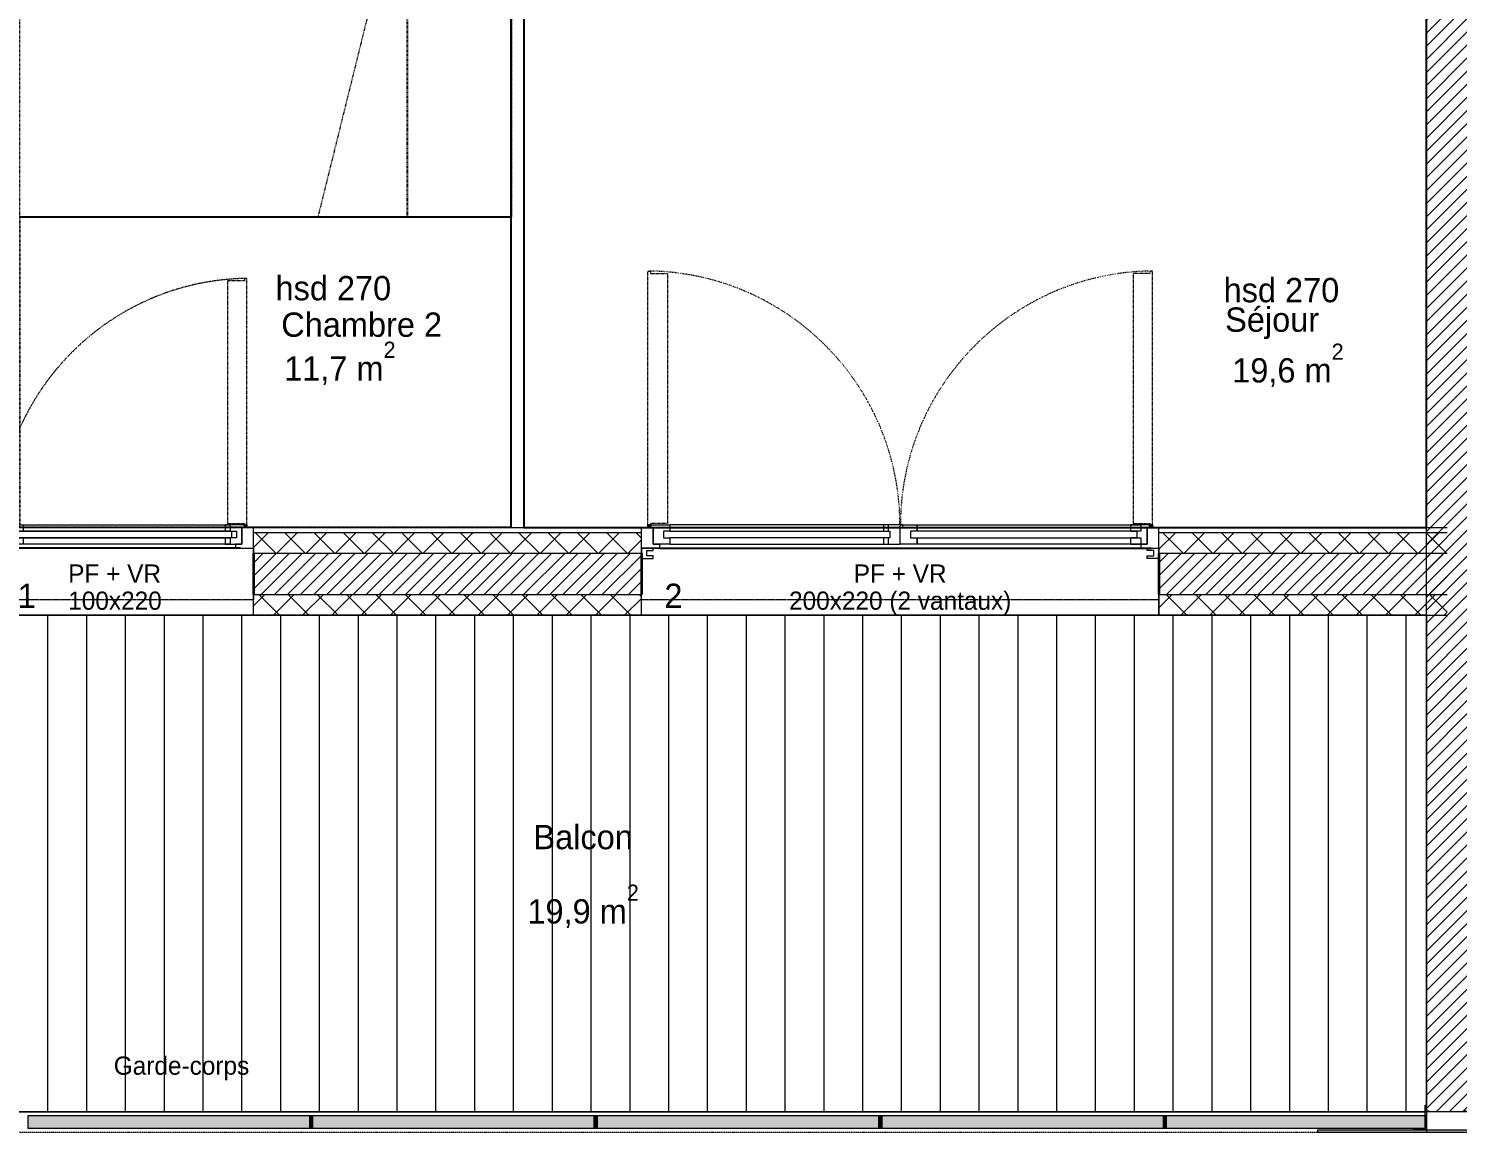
# Model space of a CAD drawing. Header units: centimetres. Extents: x 1724 to 19617, y -6503 to 8072.
# Drawn here: x 4847 to 5400, y -4629 to -4202 of the extents above; entities that cross this region are included whole.
import ezdxf

# ---------------------------------------------------------------- set-up
doc = ezdxf.new("R2010")
doc.units = ezdxf.units.CM
for name, pattern in [('INTERROMPU2', [0.75, 0.5, -0.25]), ('Style de ligne -11', [0.347222, 0.20828, -0.138942]), ('Style de ligne -12', [0.328084, 0.109361, -0.218723]), ('Style de ligne -13', [0.147638, 0.098425, -0.049213]), ('Style de ligne -14', [0.147638, 0.098425, -0.049213]), ('Style de ligne -17', [0.347222, 0.20828, -0.138942]), ('Style de ligne -18', [0.164042, 0.054681, -0.109361]), ('Style de ligne -5', [0.20828, 0.069425, -0.138855]), ('VW-01', [0.41656, 0.20828, -0.20828])]:
    doc.linetypes.add(name, pattern=pattern)
for name, color, linetype in [('B aménagement intérieur', 252, 'Continuous'), ('B Général', 252, 'Continuous'), ('C ANNOTATIONS-prestations', 252, 'Continuous'), ('C ANNOTATIONS-texte', 252, 'Continuous'), ('C ANNOTATIONS-texte surfaces', 252, 'Continuous'), ('D SURFACES-shab', 252, 'Continuous')]:
    doc.layers.add(name, color=color, linetype=linetype)
doc.layers.add('B GÈnÈral', color=7, linetype='Continuous', lineweight=5)
doc.styles.add('Eurostile', font='Eurosti.TTF')
doc.styles.add('Eurostile (bold)', font='Eurostib.TTF')
pattern_1 = [(45, (-804.3564, -7946.63), (2.4253472, -2.6458333), [])]
pattern_2 = [(45, (-804.3564, -7946.63), (-5.656854, 5.656854), []), (135, (-804.3564, -7946.63), (5.656854, 5.656854), [])]

# ---------------------------------------------------------------- blocks, each defined once
blk = doc.blocks.new('Groupe-1')
at = {"layer": 'B Général', "color": 7, "linetype": 'Continuous', "lineweight": 5}
for p, q in [((5659.04, 3325.39), (5659.04, 3517.39)), ((5674.04, 3325.39), (5674.04, 3517.39)), ((5689.04, 3325.39), (5689.04, 3517.39)), ((5704.04, 3325.39), (5704.04, 3517.39)), ((5719.04, 3325.39), (5719.04, 3517.39)), ((5734.04, 3325.39), (5734.04, 3517.39)), ((5749.04, 3325.39), (5749.04, 3517.39)), ((5764.04, 3325.39), (5764.04, 3517.39)), ((5779.04, 3325.39), (5779.04, 3517.39)), ((5794.04, 3325.39), (5794.04, 3517.39)), ((5809.04, 3325.39), (5809.04, 3517.39)), ((5824.04, 3325.39), (5824.04, 3517.39)), ((5839.04, 3325.39), (5839.04, 3517.39)), ((5854.04, 3325.39), (5854.04, 3517.39)), ((5869.04, 3325.39), (5869.04, 3517.39)), ((5884.04, 3325.39), (5884.04, 3517.39)), ((5899.04, 3325.39), (5899.04, 3517.39)), ((5914.04, 3325.39), (5914.04, 3517.39)), ((5929.04, 3325.39), (5929.04, 3517.39)), ((5944.04, 3325.39), (5944.04, 3517.39)), ((5959.04, 3325.39), (5959.04, 3517.39)), ((5974.04, 3325.39), (5974.04, 3517.39)), ((5989.04, 3325.39), (5989.04, 3517.39)), ((6004.04, 3325.39), (6004.04, 3517.39)), ((6019.04, 3325.39), (6019.04, 3517.39)), ((6034.04, 3325.39), (6034.04, 3517.39)), ((6049.04, 3325.39), (6049.04, 3517.39)), ((6064.04, 3325.39), (6064.04, 3517.39)), ((6079.04, 3325.39), (6079.04, 3517.39)), ((6094.04, 3325.39), (6094.04, 3517.39)), ((6109.04, 3325.39), (6109.04, 3517.39)), ((6124.04, 3325.39), (6124.04, 3517.39)), ((6139.04, 3325.39), (6139.04, 3517.39)), ((6154.04, 3325.39), (6154.04, 3517.39)), ((6169.04, 3325.39), (6169.04, 3517.39)), ((6184.04, 3325.39), (6184.04, 3517.39))]:
    blk.add_line(p, q, dxfattribs=at)
at = {"layer": 'B Général', "color": 7, "linetype": 'Continuous', "lineweight": 13, "flags": 128}
blk.add_lwpolyline([(5209.04, 3517.39), (6191.89, 3517.39), (6191.89, 3325.39), (5209.04, 3325.39)], close=True, dxfattribs=at)
blk = doc.blocks.new('Groupe-2-1')
at = {"layer": 'B GÈnÈral', "linetype": 'Continuous', "lineweight": 0, "true_color": 0xeeeeee}
for points in [[(5651.34, 3323.9), (5760.24, 3323.9), (5760.24, 3318.9), (5651.34, 3318.9)], [(5761.34, 3323.9), (5870.24, 3323.9), (5870.24, 3318.9), (5761.34, 3318.9)], [(5871.34, 3323.9), (5980.24, 3323.9), (5980.24, 3318.9), (5871.34, 3318.9)], [(5981.34, 3323.9), (6090.24, 3323.9), (6090.24, 3318.9), (5981.34, 3318.9)], [(6091.34, 3323.9), (6191.39, 3323.9), (6191.39, 3318.9), (6091.34, 3318.9)]]:
    blk.add_hatch(color=7, dxfattribs=at).paths.add_polyline_path(points)
at = {"layer": 'B GÈnÈral', "linetype": 'Continuous', "lineweight": 0, "true_color": 0xdddddd}
for points in [[(5760.24, 3323.9), (5761.34, 3323.9), (5761.34, 3318.9), (5760.24, 3318.9)], [(5870.24, 3323.9), (5871.34, 3323.9), (5871.34, 3318.9), (5870.24, 3318.9)], [(5980.24, 3323.9), (5981.34, 3323.9), (5981.34, 3318.9), (5980.24, 3318.9)], [(6090.24, 3323.9), (6091.34, 3323.9), (6091.34, 3318.9), (6090.24, 3318.9)]]:
    blk.add_hatch(color=254, dxfattribs=at).paths.add_polyline_path(points)
at = {"layer": 'B Général', "color": 7, "linetype": 'INTERROMPU2', "lineweight": 13, "flags": 128}
blk.add_lwpolyline([(5201.04, 3325.39), (6191.89, 3325.39), (6191.89, 3317.39), (5201.04, 3317.39)], close=True, dxfattribs=at)
at = {"layer": 'B Général', "color": 7, "linetype": 'Continuous', "lineweight": 5, "flags": 128}
for points in [[(5651.34, 3323.9), (5760.24, 3323.9), (5760.24, 3318.9), (5651.34, 3318.9)], [(5760.24, 3323.9), (5761.34, 3323.9), (5761.34, 3318.9), (5760.24, 3318.9)], [(5761.34, 3323.9), (5870.24, 3323.9), (5870.24, 3318.9), (5761.34, 3318.9)], [(5870.24, 3323.9), (5871.34, 3323.9), (5871.34, 3318.9), (5870.24, 3318.9)], [(5871.34, 3323.9), (5980.24, 3323.9), (5980.24, 3318.9), (5871.34, 3318.9)], [(5980.24, 3323.9), (5981.34, 3323.9), (5981.34, 3318.9), (5980.24, 3318.9)], [(5981.34, 3323.9), (6090.24, 3323.9), (6090.24, 3318.9), (5981.34, 3318.9)], [(6090.24, 3323.9), (6091.34, 3323.9), (6091.34, 3318.9), (6090.24, 3318.9)], [(6091.34, 3323.9), (6191.39, 3323.9), (6191.39, 3318.9), (6091.34, 3318.9)]]:
    blk.add_lwpolyline(points, close=True, dxfattribs=at)
blk = doc.blocks.new('Groupe-43-1')
at = {"layer": 'B Général', "color": 7, "linetype": 'VW-01', "lineweight": 5}
blk.add_line((70, -99.99), (-70, -65.35), dxfattribs=at)
at = {"layer": 'B Général', "linetype": 'VW-01', "flags": 128}
for points in [[(-70, 50), (70, 50), (70, -140), (-70, -140)], [(-70, -99.99), (70, -99.99), (70, -140), (-70, -140)]]:
    blk.add_lwpolyline(points, close=True, dxfattribs=at)
blk = doc.blocks.new('Lit 140.190_PMR 1')
at = {"layer": 'B Général', "color": 154, "linetype": 'VW-01', "true_color": 0x0053a6, "flags": 128}
for points in [[(-70, 50), (70, 50), (70, 140), (-70, 140)], [(-70, -140), (-70, 50), (-190, 50), (-190, -140)], [(190, -140), (190, 50), (70, 50), (70, -140)]]:
    blk.add_lwpolyline(points, close=True, dxfattribs=at)
at = {"layer": 'B Général', "color": 154, "linetype": 'VW-01', "true_color": 0x0053a6}
for centre, start, end in [((-70, 50), 90, 180), ((70, 50), 0, 90)]:
    blk.add_arc(centre, 90, start, end, dxfattribs=at)
at = {"layer": 'B Général'}
blk.add_blockref('Groupe-43-1', (0, 0), dxfattribs=at)
blk = doc.blocks.new('Groupe-45-1')
at = {"layer": 'B Général', "color": 7, "linetype": 'Continuous', "lineweight": 13}
for p, q in [((5838.06, 3551.39), (5838.06, 3975.63)), ((5843.06, 3551.39), (5843.06, 3975.63))]:
    blk.add_line(p, q, dxfattribs=at)
at = {"layer": 'B Général', "color": 7, "linetype": 'Continuous', "lineweight": 5}
for p, q in [((5843.06, 3551.39), (5843.06, 3975.63)), ((5838.06, 3551.39), (5838.06, 3970.63))]:
    blk.add_line(p, q, dxfattribs=at)
at = {"layer": 'D SURFACES-shab', "flags": 128}
for points in [[(5843.06, 4128.39), (5843.06, 3551.39), (6191.89, 3551.39), (6191.89, 4041.39), (6131.89, 4041.39), (6131.89, 4128.39)], [(5558.04, 3970.63), (5558.04, 3551.39), (5838.06, 3551.4), (5838.06, 3970.64)]]:
    blk.add_lwpolyline(points, close=True, dxfattribs=at)
at = {"layer": 'B Général', "color": 7, "rotation": 90}
blk.add_blockref('Lit 140.190_PMR 1', (5698.04, 3741.4), dxfattribs=at)
at = {"layer": 'C ANNOTATIONS-prestations', "char_height": 9.398, "width": 66.5322, "attachment_point": 7, "line_spacing_factor": 0.895453, "style": 'Eurostile'}
for insert in [(5747, 3639.06), (6113.5, 3638.3)]:
    blk.add_mtext('hsd 270', dxfattribs=dict(at, insert=insert))
at = {"layer": 'C ANNOTATIONS-texte', "char_height": 9.398, "attachment_point": 8, "line_spacing_factor": 0.895453, "style": 'Eurostile'}
for s, insert in [('Chambre 2', (5780.31, 3624.94)), ('Séjour', (6132.27, 3624.19))]:
    blk.add_mtext(s, dxfattribs=dict(at, insert=insert))
at = {"layer": 'C ANNOTATIONS-texte surfaces', "char_height": 9.3982, "attachment_point": 2, "line_spacing_factor": 0.895453, "style": 'Eurostile'}
for s, insert in [('11,7 m{\\H0.6667x;\\S2^ ;}', (5771.88, 3623.19)), ('19,6 m{\\H0.6667x;\\S2^ ;}', (6138.37, 3622.44))]:
    blk.add_mtext(s, dxfattribs=dict(at, insert=insert))
blk = doc.blocks.new('PF 100.220 + VR')
at = {"layer": 'B Général', "color": 7, "linetype": 'Continuous', "lineweight": 13}
for p, q in [((-50, 7), (-50, 17)), ((50, 7), (50, 17))]:
    blk.add_line(p, q, dxfattribs=at)
at = {"layer": 'B Général', "color": 7, "linetype": 'Continuous', "lineweight": 35}
for p, q in [((-50, 7), (-50, -9)), ((50, 7), (50, -9))]:
    blk.add_line(p, q, dxfattribs=at)
at = {"layer": 'B Général'}
blk.add_line((45, 9), (-45, 9), dxfattribs=at)
at = {"layer": 'B Général', "color": 7, "linetype": 'Style de ligne -14', "lineweight": 5, "flags": 128}
blk.add_lwpolyline([(47.5, 113.27), (46.5, 113.27), (46.5, 112.27), (40, 112.27), (40, 18.5), (46.5, 18.5), (46.5, 17.5), (47.5, 17.5)], close=True, dxfattribs=at)
at = {"layer": 'B Général', "lineweight": 5, "flags": 128}
for points in [[(-43, 10.5), (-43, 9), (-50, 9), (-50, 17), (-45.5, 17), (-45.5, 10.5)], [(-41, 18), (41, 18), (41, 15.5), (-41, 15.5)], [(43, 10.5), (43, 9), (50, 9), (50, 17), (45.5, 17), (45.5, 10.5)], [(-43.5, 15.5), (43.5, 15.5), (43.5, 13), (-43.5, 13)], [(-41, 13), (41, 13), (41, 10.5), (-41, 10.5)]]:
    blk.add_lwpolyline(points, close=True, dxfattribs=at)
at = {"layer": 'B Général', "color": 7, "linetype": 'Continuous', "lineweight": 5, "flags": 128}
for points in [[(-39, 15.5), (-41.5, 15.5), (-41.5, 13), (-39, 13), (-39, 10.5), (-45.5, 10.5), (-45.5, 17), (-46.5, 17), (-46.5, 18), (-39, 18)], [(39, 15.5), (41.5, 15.5), (41.5, 13), (39, 13), (39, 10.5), (45.5, 10.5), (45.5, 17), (46.5, 17), (46.5, 18), (39, 18)]]:
    blk.add_lwpolyline(points, close=True, dxfattribs=at)
at = {"layer": 'B Général', "color": 7, "linetype": 'Style de ligne -17', "lineweight": 5, "flags": 128}
blk.add_lwpolyline([(-50, 9), (50, 9), (50, -11), (-50, -11)], close=True, dxfattribs=at)
at = {"layer": 'B Général', "lineweight": 13, "flags": 128}
blk.add_lwpolyline([(-50, -9), (-50, -17), (50, -17), (50, -9)], dxfattribs=at)
at = {"layer": 'B Général'}
blk.add_circle((47, 17.5), 0.5, dxfattribs=at)
at = {"layer": 'B Général', "color": 7, "linetype": 'Style de ligne -18', "lineweight": 5}
blk.add_arc((48.78, 15.78), 97.5, 90.8973, 179.2823, dxfattribs=at)
at = {"layer": 'B Général', "insert": (-21.61, 2.64), "char_height": 7.049, "attachment_point": 1, "rotation": 360, "line_spacing_factor": 0.895453, "style": 'Eurostile'}
blk.add_mtext('PF + VR', dxfattribs=at)
at = {"layer": 'C ANNOTATIONS-prestations', "attachment_point": 1, "rotation": 360, "line_spacing_factor": 0.895453}
for s, insert, char_height, style in [('1', (-41.14, -4.78), 9.4, 'Eurostile (bold)'), ('100x220', (-21.61, -7.84), 7.049, 'Eurostile')]:
    blk.add_mtext(s, dxfattribs=dict(at, insert=insert, char_height=char_height, style=style))
blk = doc.blocks.new('PF 200.220 + VR')
at = {"layer": 'B Général', "color": 7, "linetype": 'Continuous', "lineweight": 13}
for p, q in [((-100, 7), (-100, 17)), ((100, 7), (100, 17))]:
    blk.add_line(p, q, dxfattribs=at)
at = {"layer": 'B Général', "color": 7, "linetype": 'Continuous', "lineweight": 35}
for p, q in [((-100, 7), (-100, -9)), ((100, 7), (100, -9))]:
    blk.add_line(p, q, dxfattribs=at)
at = {"layer": 'B Général'}
blk.add_line((-93, 9), (97, 9), dxfattribs=at)
at = {"layer": 'B Général', "color": 7, "linetype": 'Style de ligne -13', "lineweight": 5, "flags": 128}
for points in [[(-97.5, 116.12), (-96.5, 116.12), (-96.5, 115.12), (-90, 115.12), (-90, 18.5), (-96.5, 18.5), (-96.5, 17.5), (-97.5, 17.5)], [(97.5, 116.12), (96.5, 116.12), (96.5, 115.12), (90, 115.12), (90, 18.5), (96.5, 18.5), (96.5, 17.5), (97.5, 17.5)]]:
    blk.add_lwpolyline(points, close=True, dxfattribs=at)
at = {"layer": 'B Général', "lineweight": 5, "flags": 128}
for points in [[(-93, 10.5), (-93, 9), (-100, 9), (-100, 17), (-95.5, 17), (-95.5, 10.5)], [(-4.5, 18), (-89, 18), (-89, 15.5), (-4.5, 15.5)], [(6.5, 18), (93, 18), (93, 15.5), (6.5, 15.5)], [(93, 10.5), (93, 9), (100, 9), (100, 17), (95.5, 17), (95.5, 10.5)], [(-4.5, 13), (-89, 13), (-89, 10.5), (-4.5, 10.5)], [(6.5, 13), (93, 13), (93, 10.5), (6.5, 10.5)], [(-100, 9), (-100, 5), (-95.5, 5), (-95.5, 6), (-98, 6), (-98, 8), (-95.5, 8), (-95.5, 9)], [(100, 9), (100, 5), (95.5, 5), (95.5, 6), (98, 6), (98, 8), (95.5, 8), (95.5, 9)]]:
    blk.add_lwpolyline(points, close=True, dxfattribs=at)
at = {"layer": 'B Général', "color": 7, "linetype": 'Continuous', "lineweight": 5, "flags": 128}
for points in [[(-89, 15.5), (-91.5, 15.5), (-91.5, 13), (-89, 13), (-89, 10.5), (-95.5, 10.5), (-95.5, 17), (-96.5, 17), (-96.5, 18), (-89, 18)], [(-6.5, 15.5), (-4, 15.5), (-4, 13), (-6.5, 13), (-6.5, 10.5), (0, 10.5), (0, 17), (1, 17), (1, 18), (-6.5, 18)], [(6.5, 15.5), (4, 15.5), (4, 13), (6.5, 13), (6.5, 10.5), (0, 10.5), (0, 17), (1, 17), (1, 18), (6.5, 18)], [(89, 15.5), (91.5, 15.5), (91.5, 13), (89, 13), (89, 10.5), (95.5, 10.5), (95.5, 17), (96.5, 17), (96.5, 18), (89, 18)]]:
    blk.add_lwpolyline(points, close=True, dxfattribs=at)
at = {"layer": 'B Général', "color": 7, "linetype": 'Style de ligne -11', "lineweight": 5, "flags": 128}
blk.add_lwpolyline([(-100, 9), (100, 9), (100, -11), (-100, -11)], close=True, dxfattribs=at)
at = {"layer": 'B Général', "lineweight": 13, "flags": 128}
blk.add_lwpolyline([(100, -9), (100, -17), (-100, -17), (-100, -9)], dxfattribs=at)
at = {"layer": 'B Général'}
for centre in [(-97, 17.5), (97, 17.5)]:
    blk.add_circle(centre, 0.5, dxfattribs=at)
at = {"layer": 'B Général', "color": 7, "linetype": 'Style de ligne -12', "lineweight": 5}
for centre, start, end in [((-98.46, 17.77), 359.5523, 89.0018), ((98.46, 17.77), 90.9982, 180.4485)]:
    blk.add_arc(centre, 98.37, start, end, dxfattribs=at)
at = {"layer": 'B Général', "insert": (0, 2.64), "char_height": 7.049, "attachment_point": 2, "rotation": 360, "line_spacing_factor": 0.895453, "style": 'Eurostile'}
blk.add_mtext('PF + VR', dxfattribs=at)
at = {"layer": 'C ANNOTATIONS-prestations', "rotation": 360, "line_spacing_factor": 0.895453}
for s, insert, char_height, attachment_point, style in [('2', (-91.15, -4.78), 9.4, 1, 'Eurostile (bold)'), ('200x220 (2 vantaux) ', (0, -7.83), 7.0487, 2, 'Eurostile')]:
    blk.add_mtext(s, dxfattribs=dict(at, insert=insert, char_height=char_height, attachment_point=attachment_point, style=style))
blk = doc.blocks.new('Groupe-103-1')
at = {"layer": 'B GÈnÈral', "linetype": 'Continuous', "lineweight": 0, "true_color": 0xdddddd}
for points in [[(6191.89, 3326.79), (6191.89, 3318.39), (6186.89, 3318.39), (6186.89, 3318.89), (6191.39, 3318.89), (6191.39, 3327.95), (6191.89, 3327.95)], [(6207.89, 3326.79), (6207.89, 3318.39), (6212.89, 3318.39), (6212.89, 3318.89), (6208.39, 3318.89), (6208.39, 3327.95), (6207.89, 3327.95)], [(6149.89, 3318.39), (6249.89, 3318.39), (6249.89, 3317.39), (6149.89, 3317.39)]]:
    blk.add_hatch(color=254, dxfattribs=at).paths.add_polyline_path(points)
at = {"layer": 'B Général', "color": 7, "linetype": 'Style de ligne -5', "lineweight": 5}
for p, q in [((6191.39, 3325.7), (6193.1, 3325.7)), ((6208.39, 3325.7), (6206.68, 3325.7))]:
    blk.add_line(p, q, dxfattribs=at)
at = {"layer": 'B Général', "color": 7, "linetype": 'Continuous', "lineweight": 5, "flags": 128}
for points in [[(6191.89, 3326.79), (6191.89, 3318.39), (6186.89, 3318.39), (6186.89, 3318.89), (6191.39, 3318.89), (6191.39, 3327.95), (6191.89, 3327.95)], [(6207.89, 3326.79), (6207.89, 3318.39), (6212.89, 3318.39), (6212.89, 3318.89), (6208.39, 3318.89), (6208.39, 3327.95), (6207.89, 3327.95)], [(6149.89, 3318.39), (6249.89, 3318.39), (6249.89, 3317.39), (6149.89, 3317.39)]]:
    blk.add_lwpolyline(points, close=True, dxfattribs=at)

msp = doc.modelspace()

# ---------------------------------------------------------------- hatches: boundary and pattern name
at = {"layer": 'B GÈnÈral', "linetype": 'Continuous', "lineweight": 5}
h = msp.add_hatch(dxfattribs=at)
h.set_pattern_fill('50_BETON', style=0, pattern_type=2)
h.set_pattern_definition(pattern_1)
h.paths.add_polyline_path([(5403.532, -3812.241), (5387.532, -3812.241), (5387.532, -4621.24), (5403.532, -4621.24)])
at = {"layer": 'B GÈnÈral', "linetype": 'Continuous', "lineweight": 5, "true_color": 0x808080}
h = msp.add_hatch(dxfattribs=at)
h.set_pattern_fill('02_ISOLANT', color=8, style=0, pattern_type=2)
h.set_pattern_definition(pattern_2)
h.paths.add_polyline_path([(4934.128, -4397.241), (4934.128, -4405.241), (5084.128, -4405.241), (5084.128, -4397.241)])
h = msp.add_hatch(dxfattribs=at)
h.set_pattern_fill('02_ISOLANT', color=8, style=0, pattern_type=2)
h.set_pattern_definition(pattern_2)
h.paths.add_polyline_path([(5284.128, -4397.241), (5284.128, -4405.241), (5395.532, -4405.241), (5395.532, -4397.241)])
at = {"layer": 'B GÈnÈral', "linetype": 'Continuous', "lineweight": 5}
h = msp.add_hatch(dxfattribs=at)
h.set_pattern_fill('50_BETON', style=0, pattern_type=2)
h.set_pattern_definition(pattern_1)
h.paths.add_polyline_path([(4934.128, -4405.241), (4934.128, -4421.241), (5084.128, -4421.241), (5084.128, -4405.241)])
h = msp.add_hatch(dxfattribs=at)
h.set_pattern_fill('50_BETON', style=0, pattern_type=2)
h.set_pattern_definition(pattern_1)
h.paths.add_polyline_path([(5284.128, -4405.241), (5284.128, -4421.241), (5395.532, -4421.241), (5395.532, -4405.241)])
at = {"layer": 'B GÈnÈral', "linetype": 'Continuous', "lineweight": 5, "true_color": 0x808080}
h = msp.add_hatch(dxfattribs=at)
h.set_pattern_fill('02_ISOLANT', color=8, style=0, pattern_type=2)
h.set_pattern_definition(pattern_2)
h.paths.add_polyline_path([(4934.128, -4421.241), (4934.128, -4429.241), (5084.128, -4429.241), (5084.128, -4421.241)])
h = msp.add_hatch(dxfattribs=at)
h.set_pattern_fill('02_ISOLANT', color=8, style=0, pattern_type=2)
h.set_pattern_definition(pattern_2)
h.paths.add_polyline_path([(5284.128, -4421.241), (5284.128, -4429.241), (5395.532, -4429.241), (5395.532, -4421.241)])

# ---------------------------------------------------------------- linework, layer by layer
at = {"layer": 'B Général', "color": 7, "linetype": 'Continuous', "lineweight": 18}
for p, q in [((5387.532, -4621.24), (5387.532, -3812.241)), ((4934.128, -4405.241), (5084.128, -4405.241)), ((5284.128, -4405.241), (5395.532, -4405.241)), ((4934.128, -4421.241), (5084.128, -4421.241)), ((5284.128, -4421.241), (5395.532, -4421.241))]:
    msp.add_line(p, q, dxfattribs=at)
at = {"layer": 'B Général', "color": 7, "linetype": 'Continuous', "lineweight": 5}
for p, q in [((5387.532, -4621.24), (5387.532, -3812.241)), ((4934.128, -4395.241), (5084.128, -4395.241)), ((5284.128, -4395.241), (5395.532, -4395.241)), ((4934.128, -4397.241), (5084.128, -4397.241)), ((4934.128, -4397.241), (5084.128, -4397.241)), ((5284.128, -4397.241), (5395.532, -4397.241)), ((5284.128, -4397.241), (5395.532, -4397.241)), ((4934.128, -4405.241), (5084.128, -4405.241)), ((5284.128, -4405.241), (5395.532, -4405.241)), ((4934.128, -4421.241), (5084.128, -4421.241)), ((5284.128, -4421.241), (5395.532, -4421.241)), ((4934.128, -4429.241), (5084.128, -4429.241)), ((5284.128, -4429.241), (5395.532, -4429.241)), ((5403.532, -4621.24), (5387.532, -4621.24))]:
    msp.add_line(p, q, dxfattribs=at)
at = {"layer": 'B Général', "color": 7, "linetype": 'Continuous', "lineweight": 13}
for p, q in [((4934.128, -4395.241), (5084.128, -4395.241)), ((4934.128, -4429.241), (4934.128, -4395.241)), ((5084.128, -4429.241), (5084.128, -4395.241)), ((5284.128, -4395.241), (5395.532, -4395.241)), ((5284.128, -4429.241), (5284.128, -4395.241)), ((4934.128, -4429.241), (5084.128, -4429.241)), ((5284.128, -4429.241), (5395.532, -4429.241))]:
    msp.add_line(p, q, dxfattribs=at)
at = {"layer": 'D SURFACES-shab', "color": 30, "linetype": 'Continuous', "lineweight": 5, "true_color": 0xff6633, "flags": 128}
msp.add_lwpolyline([(4404.685, -4429.237), (4404.685, -4621.232), (5387.532, -4621.237), (5387.532, -4429.241)], close=True, dxfattribs=at)

# ---------------------------------------------------------------- block references
at = {"layer": 'B aménagement intérieur', "color": 7}
msp.add_blockref('Groupe-45-1', (-804.356, -7946.63), dxfattribs=at)
at = {"layer": 'B Général', "color": 7}
for name, p in [('PF 200.220 + VR', (5184.128, -4412.241)), ('PF 100.220 + VR', (4884.128, -4412.241)), ('Groupe-2-1', (-804.356, -7946.63)), ('Groupe-1', (-804.356, -7946.63)), ('Groupe-103-1', (-804.356, -7946.63))]:
    msp.add_blockref(name, p, dxfattribs=at)

# ---------------------------------------------------------------- texts
at = {"layer": 'B Général', "color": 7, "insert": (4880.12, -4599.878), "char_height": 7.04867, "attachment_point": 1, "line_spacing_factor": 0.895453, "style": 'Eurostile'}
msp.add_mtext('Garde-corps', dxfattribs=at)
at = {"layer": 'C ANNOTATIONS-texte', "color": 7, "insert": (5061.568, -4519.843), "char_height": 9.3982, "attachment_point": 8, "line_spacing_factor": 0.895453, "style": 'Eurostile'}
msp.add_mtext('Balcon', dxfattribs=at)
at = {"layer": 'C ANNOTATIONS-texte surfaces', "color": 7, "insert": (5061.568, -4533.406), "char_height": 9.39822, "attachment_point": 2, "line_spacing_factor": 0.895453, "style": 'Eurostile'}
msp.add_mtext('19,9 m{\\H0.6667x;\\S2^ ;}', dxfattribs=at)

doc.saveas('drawing.dxf')
